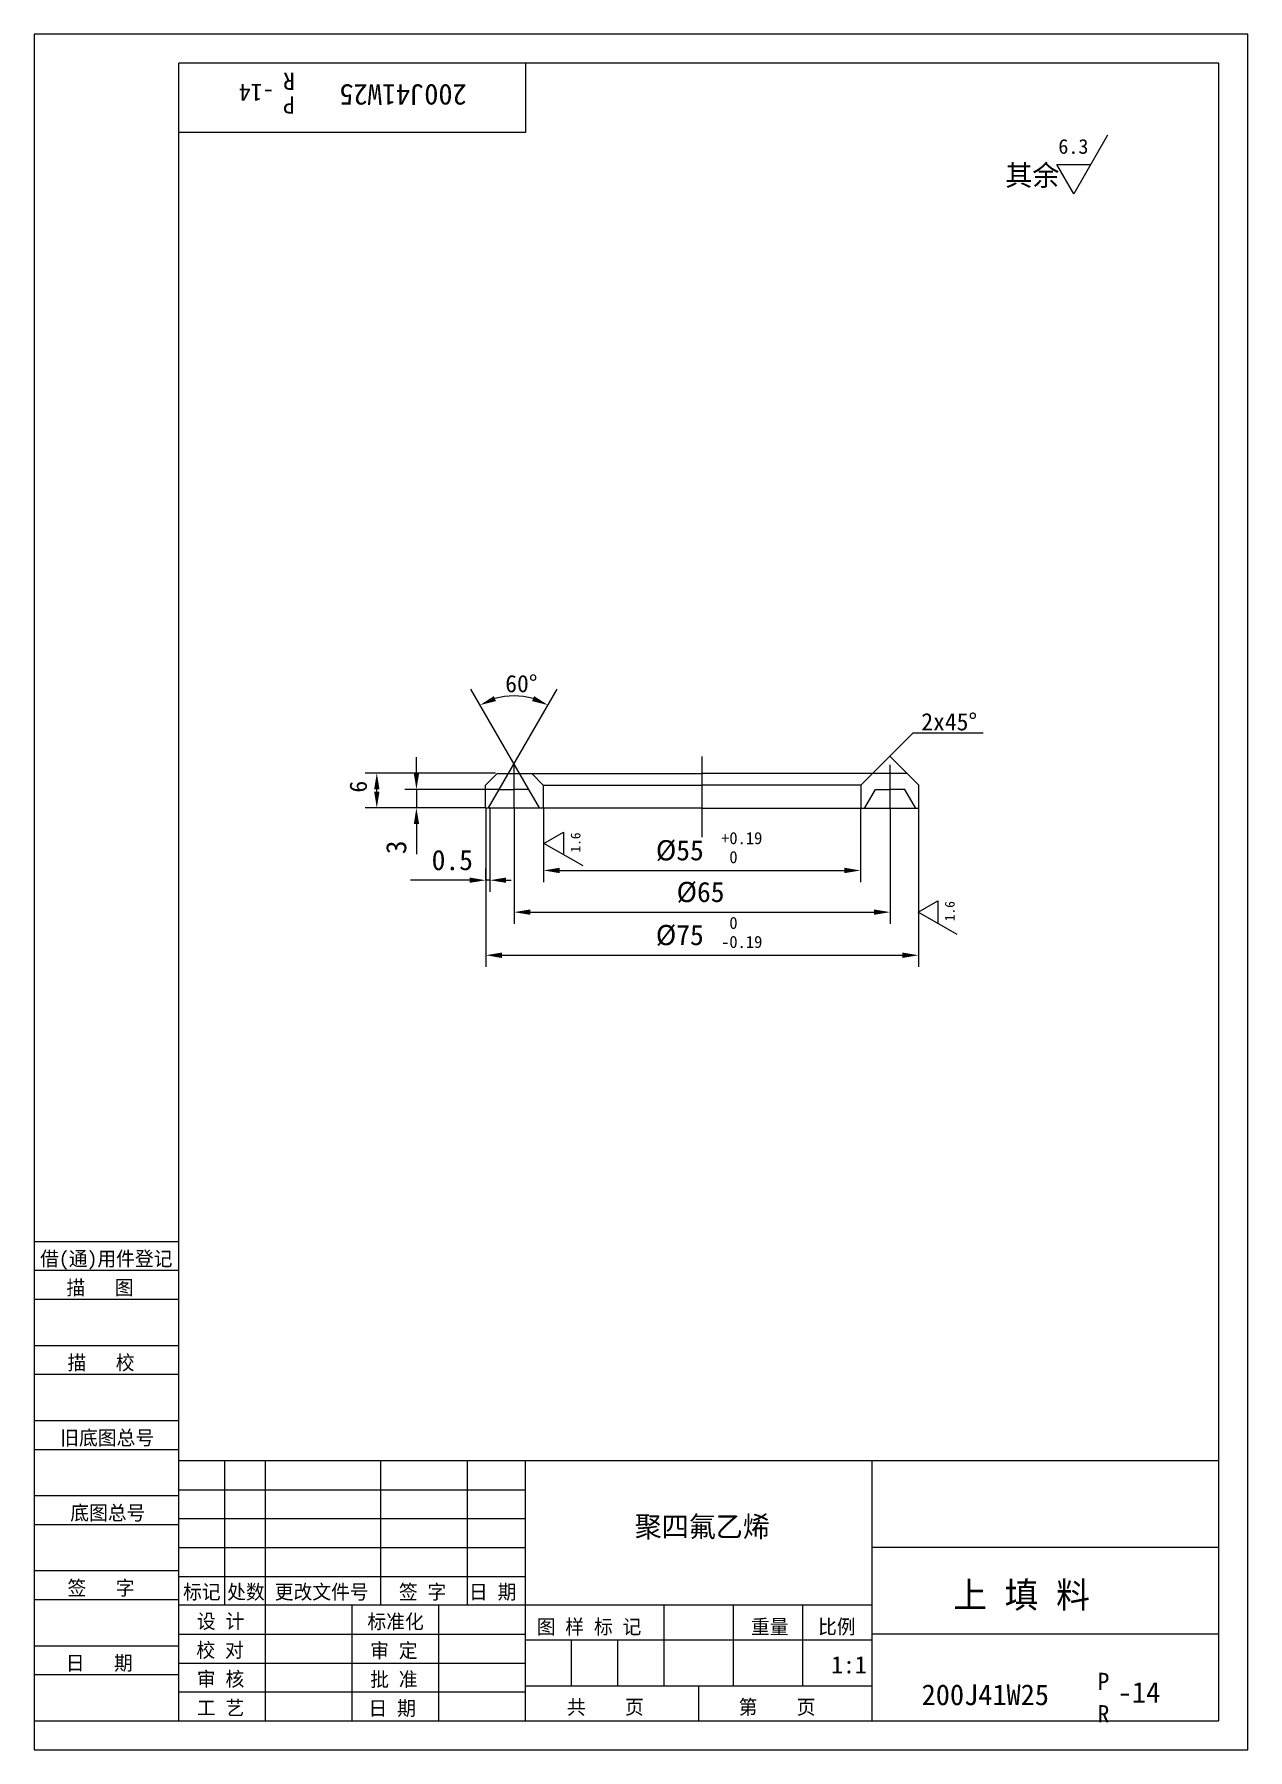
# Model space of a CAD drawing. Header units: metres. Extents: x 0 to 210, y 0 to 297.
import ezdxf

# ---------------------------------------------------------------- set-up
doc = ezdxf.new("R2010")
doc.units = ezdxf.units.M
for name, color, linetype in [('C', 6, 'Continuous'), ('D', 1, 'Continuous'), ('FL', 5, 'Continuous'), ('T', 7, 'Continuous'), ('TL', 4, 'Continuous')]:
    doc.layers.add(name, color=color, linetype=linetype)

# ---------------------------------------------------------------- blocks, each defined once
blk = doc.blocks.new('TUKUN4')
at = {"layer": 'FL'}
for p, q in [((0, 297), (0, 0)), ((210, 297), (0, 297)), ((210, 0), (210, 297)), ((0, 78), (25, 78)), ((0, 70), (25, 70)), ((0, 65), (25, 65)), ((0, 57), (25, 57)), ((0, 52), (25, 52)), ((33, 25), (33, 50)), ((40, 5), (40, 50)), ((60, 25), (60, 50)), ((75, 25), (75, 50)), ((25, 45), (85, 45)), ((0, 44), (25, 44)), ((0, 39), (25, 39)), ((25, 40), (85, 40)), ((25, 35), (85, 35)), ((0, 31), (25, 31)), ((25, 30), (85, 30)), ((0, 26), (25, 26)), ((70, 5), (70, 25)), ((0, 18), (25, 18)), ((25, 20), (85, 20)), ((25, 15), (85, 15)), ((0, 13), (25, 13)), ((25, 10), (85, 10)), ((0, 0), (210, 0))]:
    blk.add_line(p, q, dxfattribs=at)
at = {"layer": 'TL'}
for p, q in [((25, 5), (25, 292)), ((205, 292), (25, 292)), ((85, 292), (85, 280)), ((205, 5), (205, 292)), ((85, 280), (25, 280)), ((0, 88), (25, 88)), ((0, 83), (25, 83)), ((205, 50), (25, 50)), ((85, 5), (85, 50)), ((145, 5), (145, 50)), ((205, 35), (145, 35)), ((145, 25), (25, 25)), ((55, 5), (55, 25)), ((109, 11), (109, 25)), ((121, 11), (121, 25)), ((133, 11), (133, 25)), ((85, 19), (145, 19)), ((93, 11), (93, 19)), ((101, 11), (101, 19)), ((205, 20), (145, 20)), ((145, 11), (85, 11)), ((115, 5), (115, 11)), ((0, 5), (205, 5))]:
    blk.add_line(p, q, dxfattribs=at)
at = {"layer": 'T'}
for s, p in [('借(通)用件登记', (1, 83.76)), ('描   图', (5.56, 78.76)), ('描   校', (5.74, 65.76)), ('旧底图总号', (4.49, 52.76)), ('底图总号', (6.22, 39.76)), ('签   字', (5.74, 26.76)), ('标记', (25.75, 26.07)), ('处数', (33.38, 26.07)), ('更改文件号', (41.61, 26.07)), ('签 字', (63.1, 26.07)), ('日 期', (75.23, 26.07)), ('设 计', (28.14, 20.99)), ('标准化', (57.65, 20.93)), ('图 样 标 记', (86.95, 20.04)), ('重量', (124.03, 20.04)), ('比例', (135.64, 20.04)), ('校 对', (28.05, 15.99)), ('审 定', (58.13, 15.93)), ('日   期', (5.45, 13.76)), ('审 核', (28.14, 10.99)), ('批 准', (58.13, 10.93)), ('共    页', (92.18, 6.13)), ('第    页', (121.9, 6.13)), ('工 艺', (28.14, 5.99)), ('日 期', (57.84, 5.93))]:
    blk.add_text(s, height=2.5, dxfattribs=at).set_placement(p)

msp = doc.modelspace()

# ---------------------------------------------------------------- linework, layer by layer
at = {"layer": 'C'}
for p, q in [((83.02, 163.06), (83.02, 170.52)), ((115.59, 158), (115.59, 171.96)), ((148.13, 163.06), (148.13, 170.52))]:
    msp.add_line(p, q, dxfattribs=at)
at = {"layer": 'D'}
for p, q in [((185.76, 279.53), (179.91, 269.39)), ((179.91, 269.39), (176.98, 274.46)), ((176.98, 274.46), (182.83, 274.46)), ((85.57, 166.27), (75.57, 183.59)), ((80.47, 166.27), (90.47, 183.59)), ((145.06, 169), (152.13, 176.07)), ((152.13, 176.07), (161.34, 176.07)), ((161.34, 176.07), (164.24, 176.07)), ((66.13, 169.07), (66.13, 171.87)), ((151.06, 169), (148.06, 172)), ((79.84, 169.08), (57.27, 169.08)), ((59.27, 165.86), (59.27, 166.28)), ((80.47, 166.27), (64.13, 166.27)), ((66.13, 166.27), (66.13, 163.06)), ((64.13, 163.06), (57.27, 163.06)), ((78.12, 163.06), (64.13, 163.06)), ((78.12, 163.06), (78.12, 135.55)), ((78.86, 163.06), (78.86, 148.54)), ((83.02, 163.06), (83.02, 143.01)), ((88.15, 163.06), (88.15, 150.23)), ((142.99, 163.06), (142.99, 150.23)), ((148.13, 163.06), (148.13, 143.01)), ((153.03, 163.06), (153.03, 135.55)), ((66.13, 160.26), (66.13, 157.46)), ((66.13, 157.46), (66.13, 155.04)), ((88.21, 156.92), (91.59, 158.87)), ((91.59, 158.87), (91.59, 154.96)), ((94.97, 153.01), (88.21, 156.92)), ((78.12, 150.54), (78.12, 152.54)), ((90.95, 152.23), (140.19, 152.23)), ((72.52, 150.54), (65.09, 150.54)), ((75.32, 150.54), (72.52, 150.54)), ((78.86, 150.54), (78.12, 150.54)), ((81.66, 150.54), (82.54, 150.54)), ((152.98, 145.03), (156.36, 146.98)), ((156.36, 146.98), (156.36, 143.08)), ((85.82, 145.01), (145.33, 145.01)), ((159.74, 141.13), (152.98, 145.03)), ((80.92, 137.55), (150.23, 137.55))]:
    msp.add_line(p, q, dxfattribs=at)
msp.add_arc((83.02, 170.69), 11.76, 73.67, 106.33, dxfattribs=at)
for points in [[(79.9, 181.55), (79.53, 182.41), (77.14, 180.87)], [(86.51, 182.41), (86.14, 181.55), (88.9, 180.87)], [(58.81, 166.28), (59.74, 166.28), (59.27, 169.08)], [(65.67, 169.07), (66.6, 169.07), (66.13, 166.27)], [(58.81, 165.86), (59.74, 165.86), (59.27, 163.06)], [(65.67, 160.26), (66.6, 160.26), (66.13, 163.06)], [(90.95, 152.7), (90.95, 151.76), (88.15, 152.23)], [(140.19, 152.7), (140.19, 151.76), (142.99, 152.23)], [(75.32, 151.01), (75.32, 150.08), (78.12, 150.54)], [(81.66, 151.01), (81.66, 150.08), (78.86, 150.54)], [(85.82, 145.48), (85.82, 144.55), (83.02, 145.01)], [(145.33, 145.48), (145.33, 144.55), (148.13, 145.01)], [(80.92, 138.01), (80.92, 137.08), (78.12, 137.55)], [(150.23, 138.01), (150.23, 137.08), (153.03, 137.55)]]:
    msp.add_solid(points, dxfattribs=at)
at = {"layer": 'TL'}
for p, q in [((78.09, 167), (80.09, 169)), ((78.09, 163), (78.09, 167)), ((80.09, 169), (86.09, 169)), ((86.09, 169), (115.57, 169)), ((86.09, 169), (88.08, 167)), ((88.08, 167), (115.57, 167)), ((88.08, 167), (88.08, 163)), ((145.06, 169), (115.57, 169)), ((143.06, 167), (115.57, 167)), ((145.06, 169), (143.06, 167)), ((143.06, 167), (143.06, 163)), ((151.06, 169), (145.06, 169)), ((153.06, 167), (151.06, 169)), ((153.06, 163), (153.06, 167)), ((78.62, 163.06), (80.47, 166.27)), ((80.47, 166.27), (83.02, 166.27)), ((85.57, 166.27), (83.02, 166.27)), ((87.42, 163.06), (85.57, 166.27)), ((143.72, 163.06), (145.57, 166.27)), ((145.57, 166.27), (148.13, 166.27)), ((150.68, 166.27), (148.13, 166.27)), ((152.53, 163.06), (150.68, 166.27)), ((78.86, 163), (78.09, 163)), ((87.17, 163), (78.86, 163)), ((88.09, 163), (87.17, 163)), ((115.59, 163), (88.09, 163)), ((115.56, 163), (143.06, 163)), ((143.06, 163), (143.97, 163)), ((143.97, 163), (152.28, 163)), ((152.28, 163), (153.06, 163))]:
    msp.add_line(p, q, dxfattribs=at)

# ---------------------------------------------------------------- block references
msp.add_blockref('TUKUN4', (0, 0), dxfattribs=at)

# ---------------------------------------------------------------- texts
at = {"layer": 'D'}
for s, height, rotation, p in [('-14', 3, 180, (41.52, 288.4)), ('R', 3, 180, (45.09, 290.37)), ('200J41W25', 3.6, 180, (74.84, 288.34)), ('P', 3, 180, (45.09, 286.26)), ('6', 3, 90, (57.56, 165.71)), ('1.6', 1.7, 90, (94.52, 155.34)), ('3', 3.5, 90, (64.38, 155.04)), ('1.6', 1.7, 90, (159.29, 143.45))]:
    msp.add_text(s, height=height, rotation=rotation, dxfattribs=at).set_placement(p)
for s, height, p in [('6.3', 2.55, (177.23, 276.31)), ('其余', 3.6, (168.05, 270.79)), ('60%%d', 3, (81.5, 183.08)), ('2x45%%d', 3, (153.51, 176.48)), ('%%c55', 3.5, (107.57, 153.98)), ('+0.19', 2.1, (118.86, 156.78)), ('0.5', 3.5, (68.77, 152.29)), (' 0', 2.1, (118.86, 153.49)), ('%%c65', 3.5, (111.16, 146.76)), ('%%C75', 3.5, (107.57, 139.3)), (' 0', 2.1, (118.86, 142.1)), ('-0.19', 2.1, (118.86, 138.81)), ('聚四氟乙烯', 3.6, (103.9, 36.83)), ('上 填 料', 4.5, (159.02, 24.54)), ('1:1', 3, (137.93, 13.21)), ('P', 3, (184.02, 10.32)), ('200J41W25', 3.6, (153.57, 7.71)), ('-14', 3.6, (187.52, 8.13)), ('R', 3, (184.02, 4.71))]:
    msp.add_text(s, height=height, dxfattribs=at).set_placement(p)

doc.saveas('drawing.dxf')
